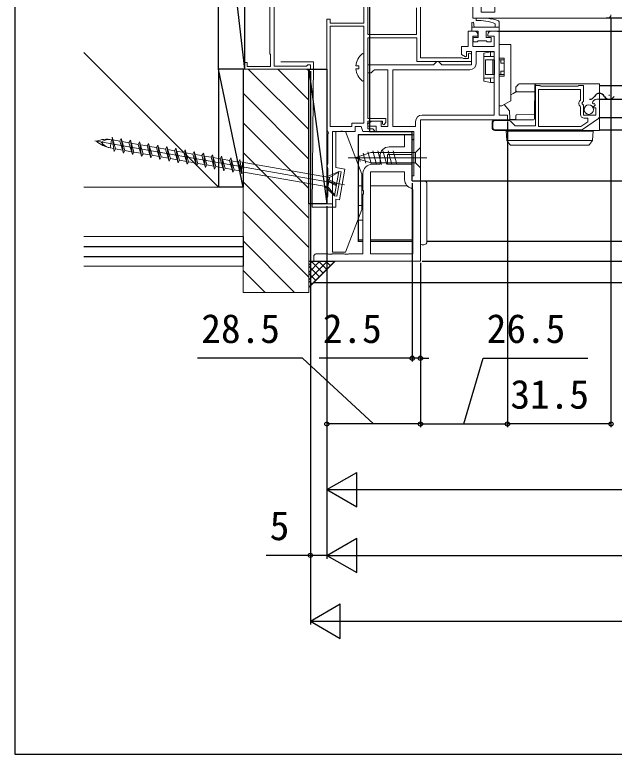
# Model space of a CAD drawing. Units: millimetres, scale not verified. Extents: x -525 to 525, y -783 to 778.
# Drawn here: x -525 to -342.5, y -782.8 to -557.8 of the extents above; entities that cross this region are included whole.
import ezdxf
from ezdxf.enums import TextEntityAlignment as Align

# ---------------------------------------------------------------- set-up
doc = ezdxf.new("R2010")
doc.units = ezdxf.units.MM
doc.header["$LTSCALE"] = 4
for name, color, linetype, lineweight in [('0-3_YKK_11', 7, 'Continuous', 18), ('0-4_YKK_11E', 4, 'Continuous', 18), ('0-6_YKK_13', 4, 'Continuous', 18), ('0-B_YSS_KE', 3, 'Continuous', 18)]:
    doc.layers.add(name, color=color, linetype=linetype, lineweight=lineweight)
for name, color, linetype in [('0-5_YKK_12', 2, 'Continuous'), ('0-8_YKK_D', 6, 'Continuous'), ('0-9_YKK_ZWAK', 7, 'Continuous'), ('0-A_YSS_K', 3, 'Continuous')]:
    doc.layers.add(name, color=color, linetype=linetype)
doc.styles.add('ＭＳ ゴシック', font='')
doc.styles.get('ＭＳ ゴシック').set_extended_font_data('MS Gothic')

msp = doc.modelspace()

# ---------------------------------------------------------------- linework, layer by layer
at = {"layer": '0-3_YKK_11', "color": 211}
msp.add_line((-409.9, -574.5), (-386.5, -574.5), dxfattribs=at)
at = {"layer": '0-3_YKK_11'}
for p, q in [((-352.12, -592.674), (-347.3, -589.309)), ((-379.5, -590.7), (-379.5, -592.1)), ((-374.59, -590), (-378.8, -590)), ((-378.8, -592.8), (-352.52, -592.8))]:
    msp.add_line(p, q, dxfattribs=at)
for points in [[(-408.426, -520.406), (-408.25, -520.1), (-405.5, -520.1), (-405.5, -519.8), (-385.5, -519.8), (-385.5, -534.875), (-385.313, -535.266), (-385.313, -535.734), (-385.5, -536.124), (-385.5, -541.8), (-383, -541.8), (-383, -538.8), (-378.8, -538.8), (-378.8, -557), (-383, -557), (-383, -554.8), (-385.5, -554.8), (-385.5, -558.8), (-344.5, -558.8)], [(-349.1, -584.682), (-348.849, -584.893), (-348.53, -584.808), (-348.259, -585.276), (-348.836, -585.853), (-348.734, -586.1), (-348.1, -586.1), (-348.1, -588.3), (-351.9, -588.3), (-351.9, -585.3), (-352.2, -585), (-352.354, -584.671), (-351.9, -584.131), (-351.9, -579.3), (-353.227, -579.3), (-353.4, -579.4), (-353.574, -579.5), (-364.827, -579.5), (-365, -579.4), (-365.174, -579.3), (-366.5, -579.3), (-366.5, -591.6), (-372.7, -591.6), (-374.095, -590.205)], [(-352.615, -591.8), (-365.6, -591.8), (-365.6, -580.5), (-352.8, -580.5), (-352.8, -583.804), (-353.043, -584.093)], [(-347, -588.735), (-347, -583.5), (-347.805, -583.5)], [(-352.907, -585.643), (-352.8, -585.872), (-352.8, -588.1)], [(-351.6, -589.3), (-350.5, -589.3), (-350.5, -590.324), (-352.615, -591.8)], [(-434, -632.8), (-401.5, -632.8), (-401.5, -608.3), (-404, -608.3), (-404, -603.3), (-411.5, -603.3), (-411.5, -600.3), (-404, -600.3), (-404, -596), (-403.8, -595.8), (-403.5, -595.5), (-403.5, -594.3), (-404.5, -594.3), (-406.3, -594.3), (-406.3, -598), (-411, -598)], [(-413.8, -600.8), (-413.8, -603.3), (-416.2, -603.3)], [(-419, -606.1), (-419, -611.129), (-418.857, -611.321), (-418.857, -612.279), (-419, -612.471), (-419, -630.5), (-423.33, -630.5), (-423.521, -630.643), (-424.479, -630.643), (-424.671, -630.5), (-428.33, -630.5), (-428.521, -630.643), (-429.479, -630.643), (-429.671, -630.5), (-433.33, -630.5), (-433.521, -630.643), (-434, -631), (-434, -632.8)], [(-416.7, -605.6), (-416.7, -630.5), (-403.8, -630.5), (-403.8, -611.041), (-404.204, -610.551)], [(-406.3, -608), (-406.3, -605.6), (-416.7, -605.6)]]:
    msp.add_lwpolyline(points, dxfattribs=at)
at = {"layer": '0-3_YKK_11', "color": 211}
for points in [[(-417.5, -523.8), (-417.5, -563.8), (-402.7, -563.8), (-402.7, -555.714)], [(-430, -593), (-430, -559.1), (-429, -559.1), (-429, -560.3), (-418.7, -560.3), (-418.7, -535.8)], [(-401.5, -540.958), (-401.5, -570.9), (-388.8, -570.9), (-388.56, -571.02), (-388.4, -571.1), (-386.9, -571.1), (-386.9, -569.627), (-386.6, -569.454), (-386, -569.8), (-386, -572), (-402.6, -572), (-402.6, -564.8), (-417.5, -564.8), (-417.5, -589.4), (-412, -589.4), (-412, -590.6), (-412.623, -591.254), (-413, -591.103), (-413, -590.2), (-417.5, -590.2), (-417.5, -592.5), (-416, -592.5), (-415.5, -593), (-415.8, -593.3), (-419, -593.3), (-419.546, -591.8), (-421.4, -591.8), (-421.4, -593.3), (-425.042, -593.3), (-425.225, -593.18), (-425.775, -593.18), (-425.958, -593.3), (-428.3, -593.3), (-428.3, -615.3), (-430, -615.3), (-430, -613.6), (-429.82, -613.325), (-429.7, -613.142), (-429.7, -604.458), (-429.82, -604.275)], [(-385, -562.8), (-387, -562.8), (-387, -567.5), (-389, -567.5), (-389, -569.854), (-387.8, -570.546), (-387.5, -570.373), (-387.5, -569), (-386, -569), (-386, -573), (-395, -573), (-395.5, -572.5), (-396, -572), (-396.5, -572), (-397, -572.5), (-397.5, -573), (-417.5, -573), (-417.5, -575.5), (-416.5, -575.5), (-416, -575), (-415.5, -574.5), (-411.4, -574.5), (-411.4, -591.8), (-413.5, -591.8), (-413.5, -590.2), (-416.3, -590.2), (-417.567, -590.956), (-417.362, -591.7), (-415, -591.7), (-415, -593.3), (-403.501, -593.3), (-403.501, -606.8), (-404.001, -606.8), (-404.001, -608.3), (-401.501, -608.3), (-401.501, -589.8)], [(-401.501, -589.8), (-375, -589.8), (-375, -588.3), (-377.5, -588.3), (-377.5, -562.8), (-380, -562.8)], [(-381, -563.8), (-381, -564.3), (-379, -564.3), (-379, -567.5), (-385.5, -567.5), (-385.5, -564.3), (-384, -564.3), (-384, -563.8)], [(-384.5, -572.5), (-384.5, -569), (-379, -569), (-379, -588.3), (-401, -588.3)], [(-403, -590.3), (-403, -591.8), (-409.9, -591.8), (-409.9, -574.5)], [(-429.82, -604.275), (-430, -604), (-430, -603.6), (-429.82, -603.325), (-429.7, -603.142), (-429.7, -594.2), (-429.44, -593.75), (-429.7, -593.3), (-430, -593)]]:
    msp.add_lwpolyline(points, dxfattribs=at)
msp.add_lwpolyline([(-429, -591.8), (-429, -561.3), (-418.7, -561.3), (-418.7, -590.8), (-422.4, -590.8), (-422.4, -591.8)], close=True, dxfattribs=at)
at = {"layer": '0-3_YKK_11'}
for centre, radius, start, end in [((-344.5, -557.8), 1, 270.00001, 359.99999), ((-352.2, -584.8), 1.1, 139.99999, 229.99481), ((-347.805, -584.8), 1.3, 89.99998, 174.7841), ((-351.6, -588.1), 1.2, 180.00001, 269.99999), ((-347.7, -588.735), 0.7, 304.91937, 359.99998), ((-378.8, -590.7), 0.7, 90.00001, 179.99999), ((-374.59, -590.7), 0.7, 45.00004, 90.00003), ((-378.8, -592.1), 0.7, 180.00001, 269.99999), ((-352.52, -592.1), 0.7, 269.99992, 304.91935), ((-411, -600.8), 2.8, 90.00001, 179.99999), ((-416.2, -606.1), 2.8, 90.00001, 179.99999), ((-403.7, -608), 2.6, 179.99999, 258.84007)]:
    msp.add_arc(centre, radius, start, end, dxfattribs=at)
at = {"layer": '0-3_YKK_11', "color": 211}
for centre, radius, start, end in [((-385, -563.8), 1, 0.00001, 89.99999), ((-380, -563.8), 1, 90.00001, 179.99999), ((-386.5, -572.5), 2, 270.00001, 359.99999), ((-401, -590.3), 2, 90.00001, 179.99999)]:
    msp.add_arc(centre, radius, start, end, dxfattribs=at)
at = {"layer": '0-4_YKK_11E'}
msp.add_lwpolyline([(-447.3, -554.701), (-447.3, -569.701), (-447.1, -569.901), (-447.1, -573.501), (-454.3, -573.501), (-454.3, -572.301), (-455, -572.301), (-455, -574.301), (-435, -574.301), (-435, -573.001), (-435.8, -573.001), (-436, -573.201), (-436.2, -573.401), (-446, -573.401), (-446, -542.001)], dxfattribs=at)
at = {"layer": '0-5_YKK_12'}
for p, q in [((-417, -503.3), (-417, -593.3)), ((-215, -558.8), (-345, -558.8)), ((-378, -562.8), (-215, -562.8)), ((-347, -579.3), (-215, -579.3)), ((-344.1, -582.24), (-343.9, -582.24)), ((-347.1, -583), (-346.9, -583)), ((-347, -583.5), (-215, -583.5)), ((-347, -589.1), (-215, -589.1)), ((-417, -593.3), (-404, -593.3)), ((-404, -608.298), (-404, -593.3)), ((-347, -592.8), (-215, -592.8)), ((-404, -608.298), (-315.091, -608.298)), ((-419, -626.8), (-420.5, -626.8)), ((-403.8, -626.8), (-416.7, -626.8)), ((-313.711, -626.8), (-399.5, -626.8))]:
    msp.add_line(p, q, dxfattribs=at)
msp.add_lwpolyline([(-404, -594.3), (-420.5, -594.3), (-420.5, -626.8)], dxfattribs=at)
for centre, start, end in [((-350, -581.782), 270, 330.79746), ((-347, -583.458), 29.20254, 150.79746), ((-344, -581.782), 209.20254, 330.79746)]:
    msp.add_arc(centre, 1.718, start, end, dxfattribs=at)
at = {"layer": '0-6_YKK_13'}
for p, q in [((-384.529, -559.504), (-384.574, -558.907)), ((-377.5, -561.6), (-378.7, -561.6)), ((-380.199, -569.1), (-379, -569.1)), ((-419.142, -569.607), (-418.7, -569.824)), ((-379, -570.474), (-380.199, -570.463)), ((-375.999, -571.5), (-376.999, -571.5)), ((-380.199, -578.1), (-380.199, -577.037)), ((-377.5, -576), (-376.999, -576)), ((-379, -578.4), (-380.199, -578.4)), ((-372.423, -580.896), (-372.418, -580.396)), ((-372.413, -579.796), (-372.418, -580.396)), ((-372.413, -579.796), (-372.413, -579.794)), ((-372.354, -579.654), (-371.988, -579.288)), ((-371.988, -579.288), (-371.705, -579.005)), ((-371.21, -578.8), (-366.01, -578.8)), ((-366.71, -579.494), (-366.787, -588.3)), ((-351.967, -578.8), (-366.01, -578.8)), ((-351.967, -578.8), (-349.84, -578.8)), ((-348.851, -578.8), (-349.84, -578.8)), ((-348.851, -578.8), (-347, -578.8)), ((-347, -578.8), (-347, -579.494)), ((-347, -583.5), (-347, -579.494)), ((-366.726, -581.245), (-372.125, -581.198)), ((-347, -588.3), (-347, -583.5)), ((-372.5, -589.8), (-372.498, -589.497)), ((-372.498, -589.497), (-372.489, -588.5)), ((-372.192, -588.202), (-366.786, -588.155)), ((-366.787, -588.3), (-366.798, -589.503)), ((-347, -589.4), (-347, -588.3)), ((-347, -592.84), (-347, -589.4)), ((-379.7, -590.7), (-379.7, -592.1)), ((-367.098, -589.8), (-378.8, -589.8)), ((-374.031, -589.7), (-372.499, -589.7)), ((-378.8, -593), (-352.481, -593)), ((-374.401, -593.2), (-349.897, -593.2)), ((-369.386, -593.2), (-369.384, -593)), ((-349.897, -593.2), (-348.899, -593.2)), ((-348.899, -593.2), (-349.065, -595.915)), ((-424.657, -609.59), (-500.625, -596.194)), ((-495.95, -598.313), (-495.508, -595.802)), ((-495.508, -595.802), (-495.235, -595.85)), ((-493.003, -596.244), (-491.928, -599.86)), ((-491.512, -599.096), (-492.587, -595.479)), ((-490.226, -596.733), (-489.81, -595.969)), ((-375.214, -596.003), (-349.084, -596.003)), ((-375.164, -596.09), (-375.176, -596.074)), ((-374.286, -597.295), (-375.164, -596.09)), ((-349.134, -596.09), (-350.012, -597.295)), ((-349.122, -596.074), (-349.134, -596.09)), ((-494.834, -598.51), (-495.95, -598.313)), ((-487.449, -597.223), (-486.374, -600.84)), ((-485.957, -600.075), (-487.033, -596.459)), ((-484.672, -597.713), (-483.596, -601.329)), ((-483.18, -600.565), (-484.256, -596.948)), ((-481.894, -598.203), (-480.819, -601.819)), ((-480.403, -601.055), (-481.478, -597.438)), ((-477.626, -601.544), (-478.701, -597.928)), ((-474.849, -602.034), (-475.924, -598.418)), ((-373.478, -597.5), (-373.882, -597.5)), ((-350.82, -597.5), (-373.478, -597.5)), ((-350.416, -597.5), (-350.82, -597.5)), ((-492.191, -598.976), (-494.289, -598.606)), ((-489.151, -600.35), (-488.735, -599.586)), ((-479.117, -598.692), (-478.042, -602.309)), ((-476.34, -599.182), (-475.265, -602.799)), ((-473.563, -599.672), (-472.488, -603.288)), ((-472.072, -602.524), (-473.147, -598.907)), ((-470.786, -600.161), (-469.711, -603.778)), ((-469.295, -603.014), (-470.37, -599.397)), ((-468.009, -600.651), (-466.933, -604.268)), ((-466.517, -603.503), (-467.593, -599.887)), ((-463.74, -603.993), (-464.816, -600.376)), ((-419.804, -602.41), (-420.354, -600.36)), ((-418.108, -602.945), (-418.922, -599.909)), ((-416.434, -603.398), (-417.49, -599.457)), ((-414.881, -603.398), (-416.006, -599.198)), ((-413.328, -603.398), (-414.453, -599.198)), ((-411.775, -603.398), (-412.9, -599.198)), ((-410.222, -603.398), (-411.347, -599.198)), ((-408.669, -603.398), (-409.794, -599.198)), ((-403.05, -602.848), (-403.051, -599.748)), ((-465.232, -601.141), (-464.156, -604.757)), ((-462.454, -601.63), (-461.379, -605.247)), ((-460.963, -604.483), (-462.038, -600.866)), ((-459.677, -602.12), (-459.261, -601.356)), ((-423.501, -601.299), (-399.501, -601.298)), ((-458.602, -605.737), (-458.186, -604.972)), ((-429.983, -607.153), (-426.338, -605.485)), ((-429.29, -607.983), (-430.138, -608.033)), ((-429.401, -608.614), (-429.681, -610.202)), ((-401.5, -608.8), (-401.5, -609.3)), ((-401.5, -609.3), (-401.5, -626.8)), ((-400.5, -608.3), (-401, -608.3)), ((-399.5, -626.8), (-399.5, -609.3)), ((-420.5, -610.1), (-420.5, -615.5)), ((-419, -609.8), (-420.2, -609.8)), ((-405.576, -609.8), (-416.7, -609.8)), ((-420.2, -615.8), (-419, -615.8)), ((-420.5, -620.6), (-420.5, -626)), ((-419, -620.3), (-420.2, -620.3)), ((-420.2, -626.3), (-419, -626.3)), ((-416.7, -626.3), (-403.8, -626.3)), ((-401.5, -626.8), (-401.5, -627.3)), ((-401, -627.8), (-400.5, -627.8))]:
    msp.add_line(p, q, dxfattribs=at)
for points in [[(-377.7, -559.648), (-377.5, -559.931), (-377.5, -561.8), (-377.5, -562.8), (-381.5, -562.8), (-381.5, -564.7), (-380, -564.7), (-380, -566), (-381.2, -566), (-381.5, -565.7), (-383.9, -565.7), (-384.2, -566), (-385.4, -566), (-385.4, -564.7), (-383.9, -564.7), (-383.9, -562.8), (-385.9, -562.8), (-385.9, -561.6), (-385.1, -561.6), (-385.349, -560.079), (-385.9, -560.124), (-385.9, -561.6)], [(-385.1, -561.6), (-378.7, -561.6), (-378.7, -560.538)], [(-380.199, -569.4), (-380.199, -570.463), (-382.199, -570.446), (-382.199, -569.748), (-382.199, -569.453), (-380.199, -569.1)], [(-418.7, -569.824), (-418.7, -577.776), (-419.142, -577.993)], [(-382.199, -570.446), (-382.199, -570.746), (-382.199, -576.754), (-382.199, -577.054)], [(-421.183, -574.225), (-420.3, -574.225), (-420.3, -573.375), (-421.183, -573.375)], [(-379.447, -571.5), (-381.699, -571.5), (-381.699, -576), (-379.447, -576)], [(-375.999, -572.5), (-376.999, -572.5), (-376.999, -571.5), (-377.5, -571.5)], [(-375.999, -576), (-376.999, -576), (-376.999, -575), (-375.999, -575)], [(-380.199, -578.4), (-382.199, -578.047), (-382.199, -577.752), (-382.199, -577.054), (-380.199, -577.037), (-379, -577.026)], [(-374, -582.205), (-373.221, -581.742), (-372.255, -581.168)], [(-375.99, -585.09), (-374.351, -587.075), (-374.331, -589.403)], [(-375.233, -595.915), (-375.399, -593.2), (-374.401, -593.2)], [(-352.481, -593), (-347, -593), (-347, -592.84)], [(-495.101, -595.874), (-493.003, -596.244), (-492.587, -595.479), (-491.928, -599.86), (-491.512, -599.096), (-489.414, -599.466)], [(-492.324, -596.363), (-490.226, -596.733), (-489.151, -600.35), (-489.81, -595.969), (-488.735, -599.586), (-486.636, -599.956)], [(-489.547, -596.853), (-487.449, -597.223), (-487.033, -596.459), (-486.374, -600.84), (-485.957, -600.075), (-483.859, -600.445)], [(-486.77, -597.343), (-484.672, -597.713), (-484.256, -596.948), (-483.596, -601.329), (-483.18, -600.565), (-481.082, -600.935)], [(-483.993, -597.833), (-481.894, -598.203), (-481.478, -597.438), (-480.819, -601.819), (-480.403, -601.055), (-478.305, -601.425)], [(-481.216, -598.322), (-479.117, -598.692), (-478.701, -597.928), (-478.042, -602.309), (-477.626, -601.544), (-475.528, -601.914)], [(-478.438, -598.812), (-476.34, -599.182), (-475.924, -598.418), (-475.265, -602.799), (-474.849, -602.034), (-472.751, -602.404)], [(-475.661, -599.302), (-473.563, -599.672), (-473.147, -598.907), (-472.488, -603.288), (-472.072, -602.524), (-469.973, -602.894)], [(-472.884, -599.791), (-470.786, -600.161), (-470.37, -599.397), (-469.711, -603.778), (-469.295, -603.014), (-467.196, -603.384)], [(-470.107, -600.281), (-468.009, -600.651), (-467.593, -599.887), (-466.933, -604.268), (-466.517, -603.503), (-464.419, -603.873)], [(-467.33, -600.771), (-465.232, -601.141), (-464.816, -600.376), (-464.156, -604.757), (-463.74, -603.993), (-461.642, -604.363)], [(-464.553, -601.26), (-462.454, -601.63), (-462.038, -600.866), (-461.379, -605.247), (-460.963, -604.483), (-458.865, -604.853)], [(-461.776, -601.75), (-459.677, -602.12), (-458.602, -605.737), (-459.261, -601.356), (-458.186, -604.972), (-456.088, -605.342)], [(-458.998, -602.24), (-456.9, -602.61), (-455.825, -606.226), (-456.484, -601.845), (-456.9, -602.61)], [(-426.373, -605.682), (-429.169, -607.296), (-456.386, -602.497)], [(-455.592, -602.663), (-456.1, -605.543), (-456.024, -605.557)], [(-427.606, -612.675), (-429.681, -610.202), (-455.923, -605.574)], [(-430.495, -610.058), (-427.641, -612.871), (-426.951, -612.993), (-425.649, -605.607), (-426.338, -605.485), (-427.641, -612.871)], [(-426.989, -609.178), (-429.29, -607.983), (-429.169, -607.296)], [(-427.102, -609.819), (-429.403, -608.623), (-430.138, -608.033), (-427.054, -609.544)]]:
    msp.add_lwpolyline(points, dxfattribs=at)
for points in [[(-373.999, -583.941), (-373.999, -566.861), (-375.994, -566.826), (-377.499, -566.8), (-377.499, -567.3), (-377.499, -571), (-375.999, -571), (-375.999, -576.5), (-377.499, -576.5), (-377.499, -585.2), (-377.499, -585.5), (-376.674, -585.486), (-375.851, -585.011), (-374.345, -584.141)], [(-379.447, -571.5), (-379.447, -576), (-378.999, -576), (-378.999, -571.5)], [(-428.3, -593.3), (-428.3, -630), (-424.3, -630), (-419.3, -617), (-419.3, -606.3), (-424.3, -593.3)], [(-495.364, -594.99), (-494.289, -598.606), (-494.705, -599.371)], [(-403.051, -599.748), (-416.585, -599.748), (-421.501, -601.299), (-416.584, -602.848), (-403.05, -602.848), (-401.5, -604.398), (-401.501, -598.198)]]:
    msp.add_lwpolyline(points, close=True, dxfattribs=at)
msp.add_circle((-350.25, -586.651), 1.45, dxfattribs=at)
for centre, radius, start, end in [((-382.702, -573.79), 15, 70.52394, 97.17038), ((-384.182, -574.5), 15, 68.56563, 91.3277), ((-415.9, -573.8), 5.3, 127.71407, 175.4006), ((-415.9, -573.8), 5.3, 184.59944, 232.28591), ((-372.213, -579.796), 0.2, 135, 179.5), ((-371.21, -579.5), 0.7, 90, 135), ((-366.01, -579.5), 0.7, 90, 179.5), ((-372.123, -580.898), 0.3, 179.5, 269.5), ((-374.031, -589.4), 0.3, 180.4999, 270), ((-372.189, -588.502), 0.3, 90.5, 179.5), ((-378.8, -590.7), 0.9, 90, 180), ((-367.098, -589.5), 0.3, 270, 359.5), ((-378.8, -592.1), 0.9, 180, 270), ((-368.195, -593.3), 0.3, 19.47122, 90), ((-354.406, -593.3), 0.3, 90, 160.52878), ((-496.997, -604.251), 8.579, 79.99998, 111.63839), ((-496.231, -599.906), 4.167, 79.99998, 126.05097), ((-374.933, -595.897), 0.3, 183.5, 216.09486), ((-349.364, -595.897), 0.3, 323.90514, 356.5), ((-494.461, -589.865), 8.579, 228.36163, 260.00002), ((-495.227, -594.21), 4.167, 213.949, 260.00002), ((-373.882, -597), 0.5, 216.09486, 270), ((-350.416, -597), 0.5, 270, 323.90514), ((-401, -608.8), 0.5, 90, 180), ((-400.5, -609.3), 1, 0, 90), ((-420.2, -610.1), 0.3, 90, 180), ((-420.2, -615.5), 0.3, 180, 270), ((-420.2, -620.6), 0.3, 90, 180), ((-420.2, -626), 0.3, 180, 270), ((-401, -627.3), 0.5, 180, 270), ((-400.5, -626.8), 1, 270, 0)]:
    msp.add_arc(centre, radius, start, end, dxfattribs=at)
for centre, major_axis, ratio, start_param, end_param in [((-380.173, -569.4), (-0.026, 0.3), 0.086179, 0.0075396, 1.5481776), ((-381.9, -569.4), (1.701, 0), 0.176327, 6.2831853, 6.2982644), ((-380.173, -578.1), (0.026, 0.3), 0.086179, 1.593415, 3.1340531), ((-381.9, -578.1), (-1.701, 0), 0.176327, 3.1265135, 3.1415927)]:
    msp.add_ellipse(centre, major_axis=major_axis, ratio=ratio, start_param=start_param, end_param=end_param, dxfattribs=at)
at = {"layer": '0-8_YKK_D'}
for p, q in [((-343.5, -558.8), (-343.5, -683.301)), ((-435, -575.001), (-435, -743.301)), ((-435, -575.001), (-435, -723.301)), ((-375, -590.3), (-375, -683.301)), ((-375, -590.3), (-375, -683.301)), ((-404.001, -609), (-404.001, -663.301)), ((-430, -616), (-430, -683.301)), ((-430, -616), (-430, -723.301)), ((-430, -616), (-430, -703.301)), ((-430, -616), (-430, -723.301)), ((-401.5, -633.3), (-401.5, -683.301)), ((-401.5, -633.3), (-401.5, -663.301)), ((-401.5, -633.3), (-401.5, -683.301)), ((-401, -632.8), (-322.5, -632.8)), ((-404.001, -662.301), (-432.328, -662.301)), ((-401.5, -662.301), (-404.001, -662.301)), ((-401.5, -662.301), (-398.95, -662.301)), ((-401.5, -682.301), (-430, -682.301)), ((-401.5, -682.301), (-375, -682.301)), ((-343.5, -682.301), (-375, -682.301)), ((-430, -702.301), (-420.907, -697.051)), ((-420.907, -707.551), (-420.907, -697.051)), ((-430, -702.301), (-420.907, -707.551)), ((-430, -702.301), (-411.813, -702.301)), ((-419.5, -702.301), (-7.5, -702.301)), ((-430, -722.301), (-420.907, -717.051)), ((-420.907, -727.551), (-420.907, -717.051)), ((-430, -722.301), (-420.907, -727.551)), ((-430, -722.301), (-411.813, -722.301)), ((-419.5, -722.301), (395.5, -722.301)), ((-435, -742.301), (-425.907, -737.051)), ((-425.907, -747.551), (-425.907, -737.051)), ((-435, -742.301), (-425.907, -747.551)), ((-435, -742.301), (-416.813, -742.301)), ((-424.5, -742.301), (400.503, -742.301))]:
    msp.add_line(p, q, dxfattribs=at)
for points in [[(-415.75, -682.301), (-437.376, -662.301), (-469.331, -662.301)], [(-388.25, -682.301), (-382.441, -662.301), (-350.487, -662.301)], [(-430, -722.301), (-435, -722.301), (-448.505, -722.301)]]:
    msp.add_lwpolyline(points, dxfattribs=at)
for centre in [(-404.001, -662.301), (-401.5, -662.301), (-430, -682.301), (-401.5, -682.301), (-401.5, -682.301), (-375, -682.301), (-375, -682.301), (-343.5, -682.301), (-435, -722.301)]:
    msp.add_circle(centre, 0.637, dxfattribs=at)
at = {"layer": '0-9_YKK_ZWAK'}
msp.add_line((-525, 747.2), (-525, -782.8), dxfattribs=at)
msp.add_lwpolyline([(-525, -782.8), (525, -782.8), (525, 747.2)], dxfattribs=at)
at = {"layer": '0-A_YSS_K'}
for p, q in [((-455, -574.301), (-463, -505.301)), ((-455, -574.301), (-455, -505.301)), ((-503.999, -569.302), (-463, -610.301)), ((-455.5, -574.301), (-463, -574.301)), ((-455.5, -610.301), (-463, -574.301)), ((-463, -574.301), (-463, -610.301)), ((-455, -574.301), (-463, -574.301)), ((-455.5, -574.301), (-455.5, -610.301)), ((-453.918, -574.301), (-435.5, -592.72)), ((-444.938, -574.301), (-435.5, -583.739)), ((-435.958, -574.301), (-435.5, -574.759)), ((-435.5, -574.3), (-430, -615.3)), ((-455.5, -581.7), (-435.5, -601.7)), ((-455.5, -590.68), (-435.5, -610.68)), ((-455.5, -599.66), (-435.5, -619.66)), ((-455.5, -608.641), (-435.5, -628.641)), ((-455.5, -610.301), (-463, -610.301)), ((-455.5, -617.621), (-435.5, -637.621)), ((-455.5, -625.301), (-455.5, -634.302)), ((-455.5, -626.601), (-439.8, -642.301)), ((-503.999, -628.301), (-455.5, -628.301)), ((-503.999, -631.301), (-455.5, -631.301)), ((-435.506, -632.8), (-427.506, -632.8)), ((-435.506, -640.801), (-427.506, -632.8)), ((-435.506, -633.975), (-434.332, -632.8)), ((-435.506, -636.22), (-432.087, -632.8)), ((-435.506, -638.465), (-429.842, -632.8)), ((-435.506, -640.71), (-427.596, -632.8)), ((-432.249, -637.543), (-435.506, -634.286)), ((-431.127, -636.421), (-434.748, -632.8)), ((-430.004, -635.298), (-432.503, -632.8)), ((-428.882, -634.176), (-430.258, -632.8)), ((-427.759, -633.053), (-428.013, -632.8)), ((-455.5, -635.581), (-448.78, -642.301)), ((-433.372, -638.666), (-435.506, -636.531)), ((-434.494, -639.789), (-435.506, -638.776)), ((-434.007, -639.301), (-299.911, -639.301))]:
    msp.add_line(p, q, dxfattribs=at)
msp.add_lwpolyline([(-463, -574.301), (-463, -505.301), (-455, -505.301)], dxfattribs=at)
msp.add_lwpolyline([(-430, -615.3), (-435.5, -615.3), (-435.5, -574.3), (-430, -574.3)], close=True, dxfattribs=at)
at = {"layer": '0-B_YSS_KE'}
for p, q in [((-463, -505.301), (-463, -610.301)), ((-503.999, -610.301), (-463, -610.301)), ((-503.999, -625.301), (-455.5, -625.301)), ((-503.999, -634.301), (-455.5, -634.301))]:
    msp.add_line(p, q, dxfattribs=at)
at = {"layer": '0-B_YSS_KE', "color": 80}
for p, q in [((-434.05, -572.1), (-444, -572.1)), ((-434.5, -616.3), (-434.05, -572.1)), ((-427.3, -604.3), (-427.3, -593.3)), ((-424.49, -604.796), (-427.3, -604.3)), ((-424.49, -604.796), (-426.14, -614.151)), ((-427.3, -613.947), (-426.14, -614.151))]:
    msp.add_line(p, q, dxfattribs=at)
at = {"layer": '0-B_YSS_KE'}
msp.add_lwpolyline([(-435.5, -574.301), (-435.5, -642.301), (-455.5, -642.301), (-455.5, -574.301)], close=True, dxfattribs=at)
at = {"layer": '0-B_YSS_KE', "color": 80}
msp.add_lwpolyline([(-434.5, -616.3), (-427.3, -616.3), (-427.3, -613.947)], dxfattribs=at)

# ---------------------------------------------------------------- texts
at = {"layer": '0-8_YKK_D', "style": 'ＭＳ ゴシック'}
for s, p in [('28.5', (-468.217, -660.301)), ('2.5', (-431.214, -660.301)), ('26.5', (-381.328, -660.301)), ('31.5', (-374.114, -680.301)), ('5', (-447.391, -720.301))]:
    msp.add_text(s, height=8.798, dxfattribs=at).set_placement(p, align=Align.BOTTOM_LEFT)

doc.saveas('drawing.dxf')
